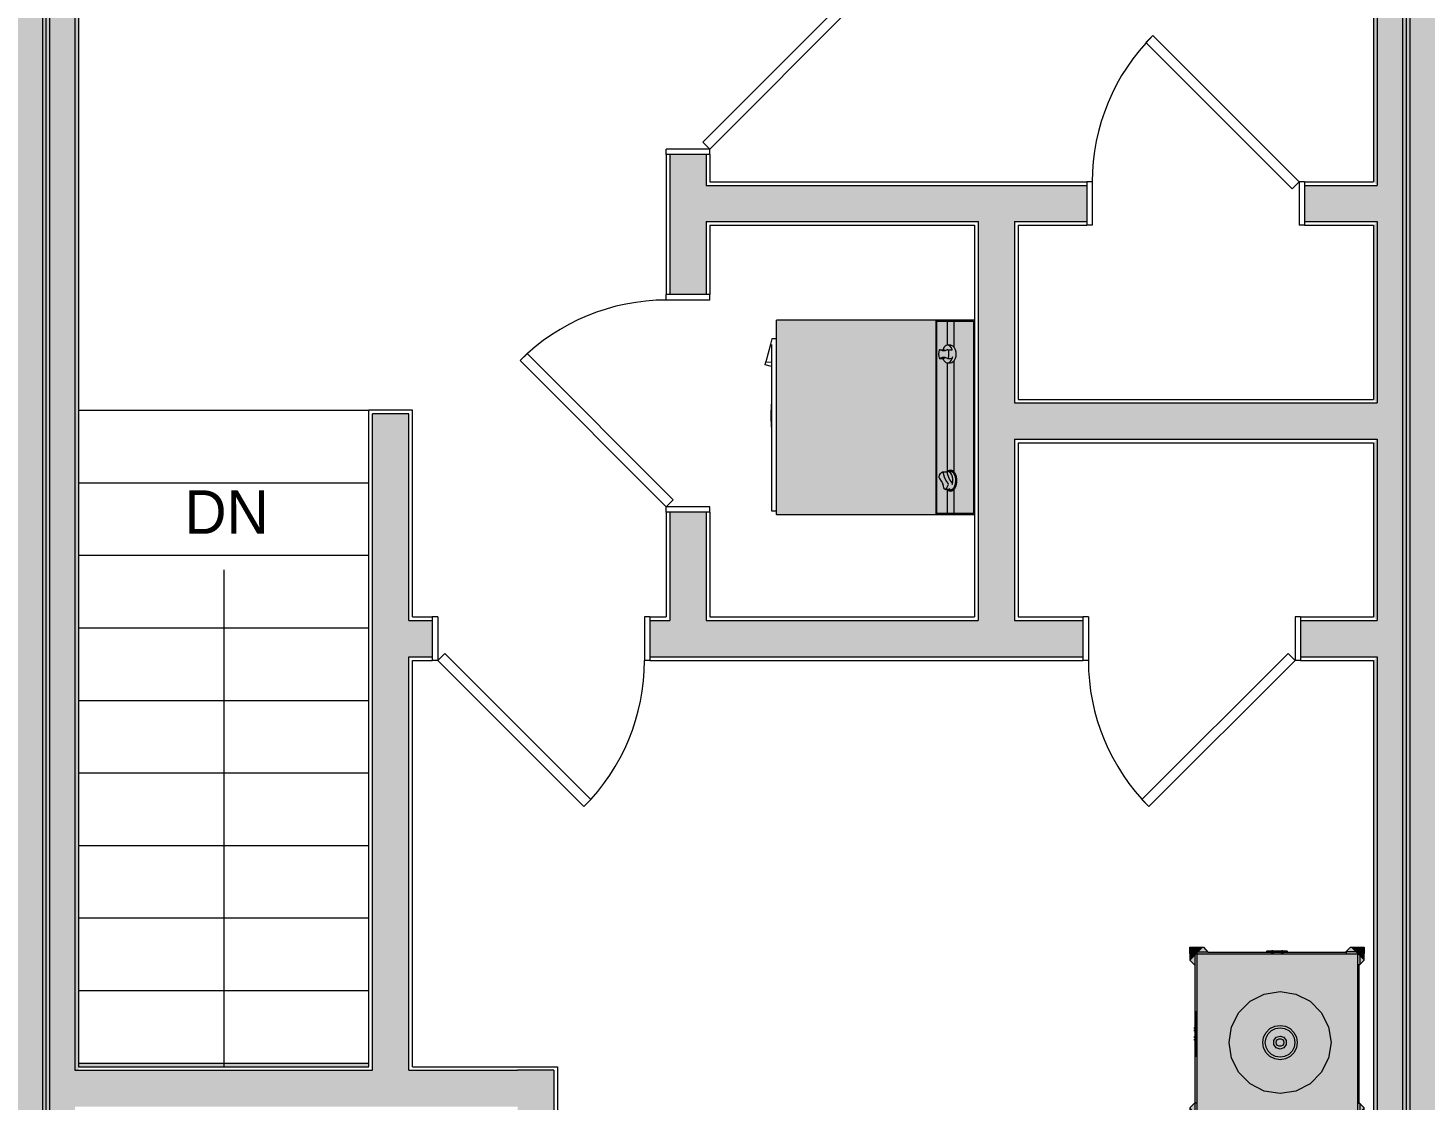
# Model space of a CAD drawing. Header units: inches. Extents: x 99 to 12024, y -5408 to 2559.
# Drawn here: x 8445.1 to 8637.7, y -5301.4 to -5153.6 of the extents above; entities that cross this region are included whole.
import ezdxf

# ---------------------------------------------------------------- set-up
doc = ezdxf.new("R2010")
doc.units = ezdxf.units.IN
doc.header["$LTSCALE"] = 96
doc.header["$MEASUREMENT"] = 0
for name, color, linetype, lineweight in [('Doors', 5, 'Continuous', 5), ('Fixtures_ Interior', 231, 'Continuous', 0), ('Stairs & Ramps', 7, 'Continuous', 13), ('Walls_  Normal', 6, 'Continuous', 13)]:
    doc.layers.add(name, color=color, linetype=linetype, lineweight=lineweight)
for name, color, linetype, lineweight, true_color in [('Electrical', 7, 'Continuous', 20, 0xff0a0a), ('Furniture_ Interior', 7, 'Continuous', 25, 0x8080c0), ('Stairs & Ramps_ Up_Down Arrows', 7, 'Continuous', 13, 0x000080)]:
    doc.layers.add(name, color=color, linetype=linetype, lineweight=lineweight, true_color=true_color)
doc.styles.get("Standard").update_dxf_attribs({"font": 'arial.ttf'})

# ---------------------------------------------------------------- blocks, each defined once
blk = doc.blocks.new('Dryer (glass door)_2')
at = {"layer": 'Fixtures_ Interior', "color": 17, "lineweight": 0, "true_color": 0x804040, "transparency": 33554687}
for p, q in [((-13.27, 26.03), (-9.68, 26.03)), ((-13.27, 25.09), (-9.96, 25.09)), ((-7.77, 26.03), (7.53, 26.03)), ((-7.49, 25.09), (7.49, 25.09)), ((7.66, 26.03), (7.77, 26.03)), ((9.69, 26.03), (9.79, 26.03)), ((9.87, 25.46), (9.96, 25.28)), ((9.92, 26.03), (13.27, 26.03)), ((9.97, 25.09), (13.27, 25.09))]:
    blk.add_line(p, q, dxfattribs=at)
for points in [[(-13.44, 1.64), (-13.44, 28.88), (13.44, 28.88), (13.44, 1.64), (13.42, 1.6), (13.38, 1.58), (-13.38, 1.58), (-13.42, 1.6)], [(-13.27, 28.72), (13.27, 28.72), (13.27, 23.66), (-13.27, 23.66)]]:
    blk.add_lwpolyline(points, close=True, dxfattribs=at)
for points in [[(-9.98, 25.17), (-9.98, 25.58), (-9.93, 25.76), (-9.81, 25.94), (-9.61, 26.08), (-9.35, 26.2), (-9.05, 26.27), (-8.73, 26.29), (-8.4, 26.27), (-8.1, 26.2), (-7.84, 26.08), (-7.64, 25.94), (-7.52, 25.76), (-7.48, 25.58), (-7.48, 25.17), (-7.52, 25.35), (-7.64, 25.53), (-7.84, 25.67), (-8.1, 25.79)], [(-9.33, 25.18), (-9.33, 25.73), (-9.26, 25.81), (-9.35, 25.79), (-9.61, 25.67), (-9.81, 25.53), (-9.93, 25.35), (-9.98, 25.17), (-9.93, 24.98), (-9.81, 24.81), (-9.61, 24.66), (-9.35, 24.55)], [(-8.12, 25.18), (-8.19, 25.26), (-8.4, 25.31), (-8.73, 25.33), (-9.05, 25.31), (-9.26, 25.26), (-9.33, 25.18), (-9.3, 25.09), (-9.16, 24.78), (-9.16, 24.46), (-9.3, 24.15), (-9.33, 24.06), (-9.26, 23.98), (-9.05, 23.93), (-8.73, 23.91), (-8.4, 23.93), (-8.19, 23.98), (-8.12, 24.06), (-8.12, 24.6), (-8.16, 24.7), (-8.24, 24.89)], [(-8.19, 25.81), (-8.1, 25.79), (-8.19, 25.81), (-8.4, 25.86)], [(-8.12, 24.06), (-8.16, 24.15), (-8.3, 24.46), (-8.3, 24.78), (-8.16, 25.09), (-8.12, 25.18), (-8.12, 25.73), (-8.19, 25.81)], [(-7.48, 25.17), (-7.52, 24.98), (-7.64, 24.81), (-7.84, 24.66), (-8.1, 24.55)], [(7.49, 25.12), (7.34, 25.27), (7.25, 25.56), (7.34, 25.84), (7.59, 26.1), (7.99, 26.29), (8.47, 26.39), (8.98, 26.39), (9.46, 26.29), (9.86, 26.1), (10.11, 25.84), (10.2, 25.56), (10.11, 25.27), (9.97, 25.12)], [(9.97, 25.26), (10, 25.29), (10.09, 25.56), (10, 25.82), (9.77, 26.06), (9.41, 26.23), (8.96, 26.32), (8.49, 26.32), (8.05, 26.23), (7.68, 26.06), (7.45, 25.82), (7.37, 25.56), (7.45, 25.29), (7.48, 25.25)], [(9.93, 25.01), (9.97, 25.1), (9.97, 25.51), (9.96, 25.69), (9.87, 25.87), (9.7, 26.03), (9.46, 26.16), (9.17, 26.25), (8.85, 26.29), (8.53, 26.28), (8.22, 26.23), (7.94, 26.13), (7.71, 26), (7.56, 25.83), (7.48, 25.65), (7.48, 25.24), (7.49, 25.06), (7.52, 25)], [(9.97, 25.1), (9.96, 25.28), (9.93, 25.33), (9.93, 24.79), (9.87, 24.71), (9.73, 24.66), (9.21, 24.53), (8.78, 24.33), (8.44, 24.07), (8.34, 24), (8.19, 23.98), (7.99, 24.04), (7.76, 24.17), (7.58, 24.33), (7.52, 24.45), (7.52, 25), (7.58, 25.08), (7.73, 25.12), (8.24, 25.26), (8.67, 25.46), (9.01, 25.72), (9.11, 25.79), (9.26, 25.81), (9.17, 25.84), (8.85, 25.88), (8.53, 25.87), (8.22, 25.82), (7.94, 25.72), (7.71, 25.59), (7.56, 25.42), (7.48, 25.24)], [(9.93, 24.79), (9.87, 24.91), (9.7, 25.07), (9.46, 25.2), (9.26, 25.26), (9.11, 25.24), (9.01, 25.17), (8.67, 24.91), (8.24, 24.71), (7.73, 24.58), (7.58, 24.53), (7.52, 24.45)], [(13.44, 23.67), (13.4, 23.6), (13.33, 23.56), (-13.33, 23.56), (-13.4, 23.6), (-13.44, 23.67)], [(-9.33, 24.06), (-9.33, 24.6), (-9.3, 24.7), (-9.21, 24.89)], [(9.44, 24.59), (9.24, 24.52), (9.16, 24.5)], [(-10.83, 1.58), (-10.83, 0.94), (-10.63, 0.88), (-9.54, 0.6)], [(-10.06, 0.88), (12.89, 0.88), (12.89, 1.58)], [(-10.06, 0.73), (-7.64, 0.1), (-7.59, 0.88)], [(-7.03, 0.88), (-7.22, 0), (-7.64, 0.11)], [(1.33, 0.88), (-0.24, 0.82), (-1.8, 0.88)]]:
    blk.add_lwpolyline(points, dxfattribs=at)
at = {"layer": 'Fixtures_ Interior', "color": 7, "lineweight": 0, "true_color": 0xffffff, "transparency": 33554687}
for points in [[(-13.44, 28.88), (13.44, 28.88), (-13.44, 28.88), (13.44, 1.64)], [(-13.44, 1.64), (-13.44, 28.88), (-13.44, 1.64), (13.44, 1.64)], [(-13.27, 23.66), (-13.27, 28.72), (-13.27, 23.66), (13.27, 28.72)], [(13.27, 28.72), (13.27, 23.66), (13.27, 28.72), (-13.27, 23.66)], [(-13.44, 1.64), (13.44, 1.64), (-13.44, 1.64), (-13.38, 1.58)], [(-13.42, 1.6), (-13.44, 1.64), (-13.42, 1.6), (-13.38, 1.58)], [(13.44, 1.64), (13.38, 1.58), (13.44, 1.64), (-13.38, 1.58)], [(13.42, 1.6), (13.38, 1.58), (13.42, 1.6), (13.44, 1.64)]]:
    blk.add_solid(points, dxfattribs=at)
blk = doc.blocks.new('-Ready to Use Furn_Tables_Oriental Box Chest')
at = {"layer": 'Furniture_ Interior', "color": 163, "lineweight": 0, "true_color": 0x8080c0, "transparency": 33554687}
for p, q in [((12.34, 25.43), (13.03, 26.06)), ((-12.45, 12.41), (-12.45, 13.75)), ((-12.39, 13.91), (-12.02, 13.91)), ((-12.02, 13.76), (-12.39, 13.76)), ((-12.33, 13.78), (-12.34, 13.79)), ((-12.34, 13.75), (-12.34, 12.41)), ((-12.32, 13.77), (-12.32, 13.77)), ((-12.3, 13.77), (-12.3, 13.77)), ((11.99, 13.91), (12.37, 13.91)), ((12.37, 13.76), (11.99, 13.76)), ((12.24, 13.76), (12.24, 12.4)), ((12.28, 13.77), (12.28, 13.77)), ((12.29, 13.78), (12.32, 13.79)), ((12.3, 13.77), (12.3, 13.77)), ((12.32, 13.79), (12.31, 13.78)), ((12.31, 12.41), (12.31, 13.75)), ((12.32, 12.52), (12.32, 13.64)), ((12.33, 13.9), (12.34, 13.9)), ((12.43, 14.49), (12.43, 13.9)), ((12.43, 13.75), (12.43, 12.41)), ((-12.45, 11.57), (-12.45, 12.26)), ((-12.02, 12.25), (-12.39, 12.25)), ((-12.35, 12.26), (-12.37, 12.26)), ((-12.34, 12.37), (-12.33, 12.38)), ((-12.34, 12.25), (-12.34, 11.57)), ((-12.31, 12.4), (-12.02, 12.4)), ((11.99, 12.4), (12.37, 12.4)), ((12.37, 12.25), (11.99, 12.25)), ((12.28, 12.39), (12.28, 12.39)), ((12.31, 12.4), (12.3, 12.4)), ((12.3, 12.39), (12.3, 12.39)), ((12.31, 12.38), (12.32, 12.37)), ((12.31, 11.57), (12.31, 12.25)), ((12.34, 12.26), (12.33, 12.26)), ((12.43, 12.26), (12.43, 11.57)), ((-12.26, 2.68), (-12.26, 0.78)), ((12.34, 0.72), (12.34, 2.68)), ((-10.35, 0.78), (-12.26, 0.78)), ((-3.06, 0.97), (-3.06, 1.07)), ((-1.19, 0.87), (-1.19, 0.97)), ((1.17, 0.97), (1.17, 0.87)), ((3.04, 1.07), (3.04, 0.97))]:
    blk.add_line(p, q, dxfattribs=at)
at = {"layer": 'Furniture_ Interior', "lineweight": 0, "transparency": 33554687}
for p, q in [((-2.92, 0.97), (-2.92, 1.07)), ((2.9, 1.07), (2.9, 0.97))]:
    blk.add_line(p, q, dxfattribs=at)
at = {"layer": 'Furniture_ Interior', "color": 163, "lineweight": 0, "true_color": 0x8080c0, "transparency": 33554687}
for points in [[(-12.26, 23.39), (-12.36, 23.39), (-13.01, 24.04), (-13.03, 26.06), (-11, 26.04), (-10.35, 25.39), (-10.35, 25.29), (10.35, 25.29), (10.35, 25.39), (11, 26.04), (13.03, 26.06), (13.01, 24.04), (12.36, 23.39), (12.25, 23.39), (12.25, 2.68), (12.36, 2.68), (13.01, 2.03), (13.03, 0), (11, 0.03), (10.35, 0.68), (10.35, 0.78), (-10.35, 0.78), (-10.35, 0.68), (-11, 0.03), (-13.03, 0), (-13.01, 2.03), (-12.26, 2.68)], [(-12.47, 13.84), (-12.46, 13.87), (-12.43, 13.9), (-12.39, 13.91), (-12.36, 13.9), (-12.33, 13.87), (-12.32, 13.84), (-12.33, 13.8), (-12.36, 13.77), (-12.39, 13.76), (-12.43, 13.77), (-12.46, 13.8)], [(-12.34, 13.79), (-12.32, 13.78)], [(12.33, 13.77), (12.31, 13.8), (12.3, 13.84), (12.31, 13.87), (12.33, 13.9), (12.37, 13.91), (12.41, 13.9), (12.44, 13.87), (12.45, 13.84), (12.44, 13.8), (12.41, 13.77), (12.37, 13.76)], [(12.34, 13.64), (12.32, 13.64), (12.31, 13.65), (12.32, 13.65), (12.34, 13.66), (12.37, 13.66), (12.4, 13.66), (12.42, 13.65), (12.43, 13.65), (12.42, 13.64), (12.4, 13.64), (12.37, 13.64)], [(-12.47, 12.32), (-12.46, 12.36), (-12.43, 12.39), (-12.39, 12.4), (-12.36, 12.39), (-12.33, 12.36), (-12.32, 12.32), (-12.33, 12.29), (-12.36, 12.26), (-12.39, 12.25), (-12.43, 12.26), (-12.46, 12.29)], [(12.32, 12.37), (12.29, 12.38)], [(12.33, 12.26), (12.31, 12.29), (12.3, 12.32), (12.31, 12.36), (12.33, 12.39), (12.37, 12.4), (12.41, 12.39), (12.44, 12.36), (12.45, 12.32), (12.44, 12.29), (12.41, 12.26), (12.37, 12.25)]]:
    blk.add_lwpolyline(points, close=True, dxfattribs=at)
for points in [[(-12.02, 23.43), (-12.37, 23.43), (-12.37, 25.43), (-10.37, 25.43), (-10.37, 25.08)], [(11.99, 25.08), (11.99, 1.07), (-12.02, 1.07), (-12.02, 25.08), (11.99, 25.08)], [(10.34, 25.08), (10.34, 25.43), (12.34, 25.43), (12.34, 23.43), (11.99, 23.43)], [(-12.31, 13.76), (-12.32, 13.76), (-12.35, 13.75), (-12.39, 13.74), (-12.44, 13.75), (-12.47, 13.76), (-12.49, 13.77), (-12.49, 13.88), (-12.47, 13.89), (-12.44, 13.9), (-12.42, 13.9)], [(-12.49, 13.77), (-12.47, 13.78), (-12.45, 13.79)], [(-12.45, 13.79), (-12.46, 13.78), (-12.47, 13.77), (-12.46, 13.76), (-12.43, 13.75), (-12.39, 13.75), (-12.36, 13.75), (-12.33, 13.76), (-12.33, 13.76)], [(-12.45, 13.9), (-12.45, 14.49), (-12.44, 14.51), (-12.42, 14.53), (-12.39, 14.53), (-12.37, 14.53), (-12.35, 14.51), (-12.35, 13.9), (-12.37, 13.9)], [(12.46, 13.77), (12.45, 13.76), (12.42, 13.75), (12.37, 13.74), (12.33, 13.75), (12.29, 13.76), (12.29, 13.76)], [(12.31, 13.76), (12.3, 13.76), (12.31, 13.76), (12.33, 13.75), (12.37, 13.75), (12.41, 13.75), (12.44, 13.76), (12.45, 13.77), (12.44, 13.78), (12.42, 13.79)], [(12.31, 13.91), (12.32, 14.51), (12.34, 14.53), (12.37, 14.53), (12.4, 14.53), (12.42, 14.51), (12.43, 14.49)], [(12.32, 13.59), (12.31, 13.08), (12.32, 12.52)], [(12.43, 13.79), (12.45, 13.78), (12.46, 13.77), (12.46, 13.88), (12.45, 13.89), (12.42, 13.9), (12.4, 13.9)], [(-12.42, 12.26), (-12.44, 12.26), (-12.47, 12.27), (-12.49, 12.28), (-12.49, 12.39), (-12.47, 12.4), (-12.44, 12.41), (-12.39, 12.42), (-12.35, 12.41), (-12.32, 12.4), (-12.3, 12.39), (-12.3, 12.39)], [(-12.47, 12.38), (-12.45, 12.37), (-12.47, 12.38), (-12.49, 12.39)], [(-12.32, 12.39), (-12.32, 12.39), (-12.33, 12.4), (-12.36, 12.41), (-12.39, 12.41), (-12.43, 12.41), (-12.46, 12.4), (-12.47, 12.39), (-12.46, 12.38), (-12.45, 12.37)], [(-12.34, 11.57), (-12.35, 11.54), (-12.37, 11.52), (-12.39, 11.52), (-12.42, 11.52), (-12.44, 11.54), (-12.45, 11.57)], [(-12.32, 12.38), (-12.34, 12.37), (-12.32, 12.38)], [(12.24, 12.25), (12.24, 2.68), (11.99, 2.68)], [(12.29, 12.4), (12.29, 12.4), (12.33, 12.41), (12.37, 12.42), (12.42, 12.41), (12.45, 12.4), (12.46, 12.39)], [(12.42, 12.37), (12.44, 12.38), (12.45, 12.39), (12.44, 12.4), (12.41, 12.41), (12.37, 12.41), (12.33, 12.41), (12.31, 12.4), (12.3, 12.4)], [(12.32, 12.41), (12.32, 12.51), (12.31, 12.51), (12.32, 12.52), (12.34, 12.52), (12.37, 12.52), (12.4, 12.52), (12.42, 12.52), (12.43, 12.51), (12.42, 12.51), (12.4, 12.5), (12.37, 12.5), (12.34, 12.5), (12.32, 12.51), (12.32, 12.41), (12.32, 12.51)], [(12.43, 11.57), (12.42, 11.54), (12.4, 11.52), (12.37, 11.52), (12.34, 11.52), (12.32, 11.54), (12.31, 11.57)], [(12.45, 12.38), (12.43, 12.37), (12.45, 12.38), (12.46, 12.39), (12.46, 12.28), (12.45, 12.27), (12.42, 12.26), (12.4, 12.26)], [(3.39, 1.07), (3.39, 0.97), (-3.41, 0.97), (-3.41, 1.07)], [(1.77, 0.97), (1.77, 0.87), (-1.79, 0.87), (-1.79, 0.97)], [(-0.76, 0.97), (-0.76, 0.77), (-0.78, 0.72), (-0.81, 0.69), (-0.86, 0.67), (-0.91, 0.67), (-0.96, 0.69), (-1, 0.72), (-1.01, 0.77), (-1.01, 0.97)], [(-0.41, 0.82), (-0.41, 0.72), (-0.42, 0.7), (-0.44, 0.68), (-0.46, 0.67), (-0.56, 0.67), (-0.59, 0.68), (-0.61, 0.7), (-0.61, 0.72), (-0.61, 0.82)], [(0.59, 0.82), (0.59, 0.72), (0.58, 0.7), (0.56, 0.68), (0.54, 0.67), (0.44, 0.67), (0.41, 0.68), (0.39, 0.7), (0.39, 0.72), (0.39, 0.82)], [(0.99, 0.97), (0.99, 0.77), (0.98, 0.72), (0.94, 0.69), (0.89, 0.67), (0.84, 0.67), (0.79, 0.69), (0.75, 0.72), (0.74, 0.77), (0.74, 0.97)], [(10.34, 1.07), (10.34, 0.72), (12.34, 0.72), (13.02, 0.05)]]:
    blk.add_lwpolyline(points, dxfattribs=at)
at = {"layer": 'Furniture_ Interior', "color": 7, "lineweight": 0, "true_color": 0xffffff, "transparency": 33554687}
for points in [[(-13.03, 26.06), (-11, 26.04), (-13.03, 26.06), (-13.01, 24.04)], [(-13.01, 24.04), (-11, 26.04), (-13.01, 24.04), (-10.35, 25.29)], [(-12.26, 23.39), (-13.01, 24.04), (-12.26, 23.39), (-10.35, 25.29)], [(-12.26, 2.68), (-12.26, 23.39), (-12.26, 2.68), (-10.35, 25.29)], [(-12.26, 2.68), (-10.35, 25.29), (-12.26, 2.68), (12.25, 2.68)], [(-11, 26.04), (-10.35, 25.39), (-11, 26.04), (-10.35, 25.29)], [(-10.35, 25.29), (10.35, 25.29), (-10.35, 25.29), (12.25, 2.68)], [(10.35, 25.29), (10.35, 25.39), (10.35, 25.29), (11, 26.04)], [(10.35, 25.29), (11, 26.04), (10.35, 25.29), (13.01, 24.04)], [(13.01, 24.04), (12.25, 23.39), (13.01, 24.04), (10.35, 25.29)], [(10.35, 25.29), (12.25, 23.39), (10.35, 25.29), (12.25, 2.68)], [(11, 26.04), (13.03, 26.06), (11, 26.04), (13.01, 24.04)], [(-12.36, 23.39), (-13.01, 24.04), (-12.36, 23.39), (-12.26, 23.39)], [(12.36, 23.39), (12.25, 23.39), (12.36, 23.39), (13.01, 24.04)], [(-12.47, 13.84), (-12.46, 13.87), (-12.47, 13.84), (-12.33, 13.8)], [(-12.47, 13.84), (-12.33, 13.8), (-12.47, 13.84), (-12.46, 13.8)], [(-12.46, 13.87), (-12.43, 13.9), (-12.46, 13.87), (-12.39, 13.91)], [(-12.46, 13.87), (-12.39, 13.91), (-12.46, 13.87), (-12.36, 13.9)], [(-12.46, 13.87), (-12.36, 13.9), (-12.46, 13.87), (-12.33, 13.8)], [(-12.33, 13.8), (-12.36, 13.77), (-12.33, 13.8), (-12.46, 13.8)], [(-12.36, 13.77), (-12.43, 13.77), (-12.36, 13.77), (-12.46, 13.8)], [(-12.39, 13.76), (-12.43, 13.77), (-12.39, 13.76), (-12.36, 13.77)], [(-12.36, 13.9), (-12.33, 13.87), (-12.36, 13.9), (-12.32, 13.84)], [(-12.36, 13.9), (-12.32, 13.84), (-12.36, 13.9), (-12.33, 13.8)], [(12.31, 13.8), (12.3, 13.84), (12.31, 13.8), (12.31, 13.87)], [(12.31, 13.8), (12.33, 13.9), (12.31, 13.8), (12.37, 13.91)], [(12.37, 13.91), (12.41, 13.9), (12.37, 13.91), (12.31, 13.8)], [(12.31, 13.87), (12.33, 13.9), (12.31, 13.87), (12.31, 13.8)], [(12.31, 13.8), (12.41, 13.9), (12.31, 13.8), (12.44, 13.8)], [(12.31, 13.8), (12.41, 13.77), (12.31, 13.8), (12.33, 13.77)], [(12.44, 13.8), (12.41, 13.77), (12.44, 13.8), (12.31, 13.8)], [(12.32, 13.64), (12.31, 13.65), (12.32, 13.64), (12.32, 13.65)], [(12.32, 13.65), (12.34, 13.66), (12.32, 13.65), (12.34, 13.64)], [(12.34, 13.64), (12.32, 13.64), (12.34, 13.64), (12.32, 13.65)], [(12.33, 13.77), (12.41, 13.77), (12.33, 13.77), (12.37, 13.76)], [(12.34, 13.64), (12.34, 13.66), (12.34, 13.64), (12.37, 13.66)], [(12.37, 13.64), (12.34, 13.64), (12.37, 13.64), (12.37, 13.66)], [(12.4, 13.66), (12.4, 13.64), (12.4, 13.66), (12.37, 13.66)], [(12.37, 13.66), (12.4, 13.64), (12.37, 13.66), (12.37, 13.64)], [(12.4, 13.66), (12.42, 13.65), (12.4, 13.66), (12.4, 13.64)], [(12.42, 13.65), (12.42, 13.64), (12.42, 13.65), (12.4, 13.64)], [(12.44, 13.87), (12.45, 13.84), (12.44, 13.87), (12.41, 13.9)], [(12.41, 13.9), (12.45, 13.84), (12.41, 13.9), (12.44, 13.8)], [(12.43, 13.65), (12.42, 13.64), (12.43, 13.65), (12.42, 13.65)], [(-12.46, 12.36), (-12.32, 12.32), (-12.46, 12.36), (-12.47, 12.32)], [(-12.47, 12.32), (-12.32, 12.32), (-12.47, 12.32), (-12.33, 12.29)], [(-12.33, 12.29), (-12.36, 12.26), (-12.33, 12.29), (-12.47, 12.32)], [(-12.47, 12.32), (-12.36, 12.26), (-12.47, 12.32), (-12.46, 12.29)], [(-12.46, 12.36), (-12.43, 12.39), (-12.46, 12.36), (-12.39, 12.4)], [(-12.39, 12.4), (-12.32, 12.32), (-12.39, 12.4), (-12.46, 12.36)], [(-12.36, 12.26), (-12.39, 12.25), (-12.36, 12.26), (-12.46, 12.29)], [(-12.46, 12.29), (-12.39, 12.25), (-12.46, 12.29), (-12.43, 12.26)], [(-12.36, 12.39), (-12.32, 12.32), (-12.36, 12.39), (-12.39, 12.4)], [(-12.33, 12.36), (-12.32, 12.32), (-12.33, 12.36), (-12.36, 12.39)], [(12.31, 12.36), (12.33, 12.39), (12.31, 12.36), (12.3, 12.32)], [(12.3, 12.32), (12.33, 12.39), (12.3, 12.32), (12.31, 12.29)], [(12.31, 12.29), (12.33, 12.39), (12.31, 12.29), (12.37, 12.4)], [(12.31, 12.29), (12.37, 12.4), (12.31, 12.29), (12.41, 12.26)], [(12.37, 12.25), (12.33, 12.26), (12.37, 12.25), (12.31, 12.29)], [(12.31, 12.29), (12.41, 12.26), (12.31, 12.29), (12.37, 12.25)], [(12.37, 12.4), (12.41, 12.39), (12.37, 12.4), (12.41, 12.26)], [(12.44, 12.36), (12.41, 12.26), (12.44, 12.36), (12.41, 12.39)], [(12.45, 12.32), (12.41, 12.26), (12.45, 12.32), (12.44, 12.36)], [(12.44, 12.29), (12.41, 12.26), (12.44, 12.29), (12.45, 12.32)], [(-11, 0.03), (-13.01, 2.03), (-11, 0.03), (-12.26, 2.68)], [(12.25, 2.68), (-10.35, 0.78), (12.25, 2.68), (-12.26, 2.68)], [(-10.35, 0.78), (-11, 0.03), (-10.35, 0.78), (-12.26, 2.68)], [(10.35, 0.78), (-10.35, 0.78), (10.35, 0.78), (12.25, 2.68)], [(12.25, 2.68), (11, 0.03), (12.25, 2.68), (10.35, 0.78)], [(12.25, 2.68), (13.01, 2.03), (12.25, 2.68), (11, 0.03)], [(12.36, 2.68), (13.01, 2.03), (12.36, 2.68), (12.25, 2.68)], [(-13.03, 0), (-13.01, 2.03), (-13.03, 0), (-11, 0.03)], [(-10.35, 0.68), (-11, 0.03), (-10.35, 0.68), (-10.35, 0.78)], [(11, 0.03), (10.35, 0.68), (11, 0.03), (10.35, 0.78)], [(13.01, 2.03), (13.03, 0), (13.01, 2.03), (11, 0.03)]]:
    blk.add_solid(points, dxfattribs=at)
blk = doc.blocks.new('Lighting (interior)_Lamps_Table Lamps_Vase Lamp')
at = {"layer": 'Electrical', "lineweight": 0, "transparency": 33554687}
for points in [[(-6.69, 4.86), (-7.03, 7.03), (-6.69, 9.2), (-5.69, 11.16), (-4.13, 12.72), (-2.17, 13.72), (0, 14.06), (2.17, 13.72), (4.13, 12.72), (5.69, 11.16), (6.69, 9.2), (7.03, 7.03), (6.69, 4.86), (5.69, 2.9), (4.13, 1.34), (2.17, 0.34), (0, 0), (-2.17, 0.34), (-4.13, 1.34), (-5.69, 2.9)], [(-1.92, 5.63), (-2.26, 6.3), (-2.38, 7.03), (-2.26, 7.77), (-1.92, 8.43), (-1.4, 8.95), (-0.73, 9.29), (0, 9.41), (0.73, 9.29), (1.4, 8.95), (1.92, 8.43), (2.26, 7.77), (2.38, 7.03), (2.26, 6.3), (1.92, 5.63), (1.4, 5.11), (0.73, 4.77), (0, 4.66), (-0.73, 4.77), (-1.4, 5.11)], [(-1.65, 5.84), (-1.93, 6.4), (-2.03, 7.03), (-1.93, 7.66), (-1.65, 8.23), (-1.2, 8.68), (-0.63, 8.97), (0, 9.07), (0.63, 8.97), (1.2, 8.68), (1.65, 8.23), (1.93, 7.66), (2.03, 7.03), (1.93, 6.4), (1.65, 5.84), (1.2, 5.39), (0.63, 5.1), (0, 5), (-0.63, 5.1), (-1.2, 5.39)], [(-0.85, 6.75), (-0.85, 7.31), (-0.53, 7.76), (0, 7.93), (0.53, 7.76), (0.85, 7.31), (0.85, 6.75), (0.53, 6.31), (0, 6.14), (-0.53, 6.31)], [(-0.48, 6.8), (-0.54, 7.03), (-0.48, 7.26), (-0.33, 7.45), (-0.12, 7.55), (0.12, 7.55), (0.33, 7.45), (0.48, 7.26), (0.54, 7.03), (0.48, 6.8), (0.33, 6.61), (0.12, 6.51), (-0.12, 6.51), (-0.33, 6.61)]]:
    blk.add_lwpolyline(points, close=True, dxfattribs=at)

msp = doc.modelspace()

# ---------------------------------------------------------------- linework, layer by layer
at = {"layer": 'Doors', "transparency": 33554687}
for p, q in [((8538.14, -5169.35), (8558.3, -5149.19)), ((8539.12, -5170.32), (8559.27, -5150.17)), ((8600.19, -5154.67), (8599.22, -5155.64)), ((8620.34, -5174.82), (8600.19, -5154.67)), ((8619.37, -5175.79), (8599.22, -5155.64)), ((8533.12, -5171.07), (8533.12, -5170.32)), ((8539.12, -5170.32), (8533.12, -5170.32)), ((8538.14, -5169.35), (8539.12, -5170.32)), ((8539.12, -5171.07), (8539.12, -5170.32)), ((8539.12, -5171.07), (8533.12, -5171.07)), ((8591.84, -5174.82), (8591.09, -5174.82)), ((8591.09, -5174.82), (8591.09, -5180.82)), ((8591.84, -5174.82), (8591.84, -5180.82)), ((8619.37, -5175.79), (8620.34, -5174.82)), ((8621.09, -5174.82), (8620.34, -5174.82)), ((8620.34, -5174.82), (8620.34, -5180.82)), ((8621.09, -5174.82), (8621.09, -5180.82)), ((8591.84, -5180.82), (8591.09, -5180.82)), ((8621.09, -5180.82), (8620.34, -5180.82)), ((8533.12, -5191.13), (8533.12, -5190.38)), ((8539.12, -5190.38), (8533.12, -5190.38)), ((8539.12, -5191.13), (8533.12, -5191.13)), ((8539.12, -5191.13), (8539.12, -5190.38)), ((8512.96, -5199.48), (8513.94, -5198.51)), ((8533.12, -5219.63), (8512.96, -5199.48)), ((8534.09, -5218.66), (8513.94, -5198.51)), ((8534.09, -5218.66), (8533.12, -5219.63)), ((8533.12, -5220.38), (8533.12, -5219.63)), ((8539.12, -5219.63), (8533.12, -5219.63)), ((8539.12, -5220.38), (8533.12, -5220.38)), ((8539.12, -5220.38), (8539.12, -5219.63)), ((8501.62, -5234.82), (8500.87, -5234.82)), ((8500.87, -5234.82), (8500.87, -5240.82)), ((8501.62, -5234.82), (8501.62, -5240.82)), ((8530.87, -5234.82), (8530.12, -5234.82)), ((8530.12, -5234.82), (8530.12, -5240.82)), ((8530.87, -5234.82), (8530.87, -5240.82)), ((8591.3, -5234.82), (8590.55, -5234.82)), ((8590.55, -5234.82), (8590.55, -5240.82)), ((8591.3, -5234.82), (8591.3, -5240.82)), ((8620.55, -5234.82), (8619.8, -5234.82)), ((8619.8, -5234.82), (8619.8, -5240.82)), ((8620.55, -5234.82), (8620.55, -5240.82)), ((8502.59, -5239.85), (8501.62, -5240.82)), ((8502.59, -5239.85), (8522.74, -5260)), ((8618.83, -5239.85), (8598.68, -5260)), ((8618.83, -5239.85), (8619.8, -5240.82)), ((8501.62, -5240.82), (8500.87, -5240.82)), ((8501.62, -5240.82), (8521.77, -5260.97)), ((8530.87, -5240.82), (8530.12, -5240.82)), ((8591.3, -5240.82), (8590.55, -5240.82)), ((8619.8, -5240.82), (8599.65, -5260.97)), ((8620.55, -5240.82), (8619.8, -5240.82)), ((8521.77, -5260.97), (8522.74, -5260)), ((8599.65, -5260.97), (8598.68, -5260))]:
    msp.add_line(p, q, dxfattribs=at)
for centre, start, end in [((8620.34, -5174.82), 135, 180), ((8533.12, -5219.63), 90, 135), ((8501.62, -5240.82), 315, 0), ((8619.8, -5240.82), 180, 225)]:
    msp.add_arc(centre, 28.5, start, end, dxfattribs=at)
at = {"layer": 'Stairs & Ramps', "transparency": 33554687}
for p, q in [((8452.12, -5206.32), (8492.12, -5206.32)), ((8452.12, -5212.32), (8452.12, -5216.32)), ((8492.12, -5216.32), (8492.12, -5212.32)), ((8452.12, -5216.32), (8452.12, -5226.32)), ((8452.12, -5216.32), (8492.12, -5216.32)), ((8492.12, -5226.32), (8492.12, -5216.32)), ((8452.12, -5226.32), (8452.12, -5236.32)), ((8452.12, -5226.32), (8492.12, -5226.32)), ((8492.12, -5236.32), (8492.12, -5226.32)), ((8452.12, -5236.32), (8452.12, -5246.32)), ((8452.12, -5236.32), (8492.12, -5236.32)), ((8492.12, -5246.32), (8492.12, -5236.32)), ((8452.12, -5246.32), (8452.12, -5256.32)), ((8452.12, -5246.32), (8492.12, -5246.32)), ((8492.12, -5256.32), (8492.12, -5246.32)), ((8452.12, -5256.32), (8452.12, -5266.32)), ((8452.12, -5256.32), (8492.12, -5256.32)), ((8492.12, -5266.32), (8492.12, -5256.32)), ((8452.12, -5266.32), (8452.12, -5276.32)), ((8452.12, -5266.32), (8492.12, -5266.32)), ((8492.12, -5276.32), (8492.12, -5266.32)), ((8452.12, -5276.32), (8452.12, -5286.32)), ((8452.12, -5276.32), (8492.12, -5276.32)), ((8492.12, -5286.32), (8492.12, -5276.32)), ((8452.12, -5286.32), (8452.12, -5296.32)), ((8452.12, -5286.32), (8492.12, -5286.32)), ((8492.12, -5296.32), (8492.12, -5286.32)), ((8452.12, -5296.32), (8452.12, -5296.82)), ((8452.12, -5296.32), (8492.12, -5296.32)), ((8492.12, -5296.82), (8492.12, -5296.32))]:
    msp.add_line(p, q, dxfattribs=at)
at = {"layer": 'Stairs & Ramps', "color": 252, "true_color": 0x949494, "transparency": 33554687}
msp.add_solid([(8452.12, -5296.32), (8492.12, -5296.32), (8452.12, -5296.82), (8492.12, -5296.82)], dxfattribs=at)
at = {"layer": 'Stairs & Ramps_ Up_Down Arrows', "transparency": 33554687}
msp.add_line((8472.12, -5228.32), (8472.12, -5296.82), dxfattribs=at)
at = {"layer": 'Walls_  Normal', "transparency": 33554687}
for p, q in [((8447.12, -5031.82), (8447.12, -5400.82)), ((8447.62, -5031.82), (8447.62, -5400.82)), ((8448.12, -5031.82), (8448.12, -5400.82)), ((8631.12, -5031.82), (8631.12, -5175.32)), ((8634.62, -5031.82), (8634.62, -5400.82)), ((8635.12, -5031.82), (8635.12, -5400.82)), ((8635.62, -5031.82), (8635.62, -5400.82)), ((8630.62, -5032.32), (8630.62, -5174.82)), ((8451.62, -5133.82), (8451.62, -5297.32)), ((8452.12, -5134.32), (8452.12, -5296.82)), ((8539.12, -5171.07), (8533.12, -5171.07)), ((8533.12, -5171.07), (8533.12, -5190.38)), ((8538.62, -5171.07), (8533.62, -5171.07)), ((8533.62, -5171.07), (8533.62, -5190.38)), ((8538.62, -5171.07), (8538.62, -5175.32)), ((8539.12, -5171.07), (8539.12, -5174.82)), ((8538.62, -5175.32), (8591.09, -5175.32)), ((8539.12, -5174.82), (8591.09, -5174.82)), ((8591.09, -5174.82), (8591.09, -5180.82)), ((8591.09, -5175.32), (8591.09, -5180.32)), ((8621.09, -5174.82), (8630.62, -5174.82)), ((8621.09, -5174.82), (8621.09, -5180.82)), ((8621.09, -5175.32), (8631.12, -5175.32)), ((8621.09, -5175.32), (8621.09, -5180.32)), ((8538.62, -5180.32), (8538.62, -5190.38)), ((8538.62, -5180.32), (8576.12, -5180.32)), ((8539.12, -5180.82), (8539.12, -5190.38)), ((8539.12, -5180.82), (8575.62, -5180.82)), ((8575.62, -5180.82), (8575.62, -5234.82)), ((8576.12, -5180.32), (8576.12, -5235.32)), ((8581.12, -5180.32), (8591.09, -5180.32)), ((8581.12, -5180.32), (8581.12, -5205.32)), ((8581.62, -5180.82), (8591.09, -5180.82)), ((8581.62, -5180.82), (8581.62, -5204.82)), ((8621.09, -5180.32), (8631.12, -5180.32)), ((8621.09, -5180.82), (8630.62, -5180.82)), ((8630.62, -5180.82), (8630.62, -5204.82)), ((8631.12, -5180.32), (8631.12, -5205.32)), ((8539.12, -5190.38), (8533.12, -5190.38)), ((8538.62, -5190.38), (8533.62, -5190.38)), ((8581.62, -5204.82), (8630.62, -5204.82)), ((8492.12, -5296.82), (8492.12, -5206.32)), ((8498.12, -5206.32), (8492.12, -5206.32)), ((8492.62, -5297.32), (8492.62, -5206.82)), ((8497.62, -5206.82), (8492.62, -5206.82)), ((8497.62, -5235.32), (8497.62, -5206.82)), ((8498.12, -5234.82), (8498.12, -5206.32)), ((8581.12, -5205.32), (8631.12, -5205.32)), ((8581.12, -5210.32), (8581.12, -5235.32)), ((8581.12, -5210.32), (8631.12, -5210.32)), ((8581.62, -5210.82), (8581.62, -5234.82)), ((8581.62, -5210.82), (8630.62, -5210.82)), ((8630.62, -5210.82), (8630.62, -5234.82)), ((8631.12, -5210.32), (8631.12, -5235.32)), ((8539.12, -5220.38), (8533.12, -5220.38)), ((8533.12, -5220.38), (8533.12, -5234.82)), ((8538.62, -5220.38), (8533.62, -5220.38)), ((8533.62, -5220.38), (8533.62, -5235.32)), ((8538.62, -5220.38), (8538.62, -5235.32)), ((8539.12, -5220.38), (8539.12, -5234.82)), ((8497.62, -5235.32), (8500.87, -5235.32)), ((8498.12, -5234.82), (8500.87, -5234.82)), ((8500.87, -5234.82), (8500.87, -5240.82)), ((8500.87, -5235.32), (8500.87, -5240.32)), ((8530.87, -5234.82), (8533.12, -5234.82)), ((8530.87, -5234.82), (8530.87, -5240.82)), ((8530.87, -5235.32), (8533.62, -5235.32)), ((8530.87, -5235.32), (8530.87, -5240.32)), ((8538.62, -5235.32), (8576.12, -5235.32)), ((8539.12, -5234.82), (8575.62, -5234.82)), ((8581.12, -5235.32), (8590.55, -5235.32)), ((8581.62, -5234.82), (8590.55, -5234.82)), ((8590.55, -5234.82), (8590.55, -5240.82)), ((8590.55, -5235.32), (8590.55, -5240.32)), ((8620.55, -5234.82), (8630.62, -5234.82)), ((8620.55, -5234.82), (8620.55, -5240.82)), ((8620.55, -5235.32), (8631.12, -5235.32)), ((8620.55, -5235.32), (8620.55, -5240.32)), ((8497.62, -5297.32), (8497.62, -5240.32)), ((8497.62, -5240.32), (8500.87, -5240.32)), ((8498.12, -5296.82), (8498.12, -5240.82)), ((8498.12, -5240.82), (8500.87, -5240.82)), ((8530.87, -5240.32), (8590.55, -5240.32)), ((8530.87, -5240.82), (8590.55, -5240.82)), ((8620.55, -5240.32), (8631.12, -5240.32)), ((8620.55, -5240.82), (8630.62, -5240.82)), ((8630.62, -5240.82), (8630.62, -5400.32)), ((8631.12, -5240.32), (8631.12, -5400.82)), ((8451.62, -5297.32), (8492.62, -5297.32)), ((8452.12, -5296.82), (8492.12, -5296.82)), ((8497.62, -5297.32), (8512.62, -5297.32)), ((8498.12, -5296.82), (8518.12, -5296.82)), ((8517.62, -5297.32), (8512.62, -5297.32)), ((8517.62, -5297.32), (8517.62, -5362.07)), ((8518.12, -5296.82), (8518.12, -5362.07))]:
    msp.add_line(p, q, dxfattribs=at)
at = {"layer": 'Walls_  Normal', "color": 252, "true_color": 0x949494, "transparency": 33554687}
for points in [[(8447.12, -5031.82), (8447.12, -5400.82), (8443.62, -5031.82), (8443.62, -5400.82)], [(8447.62, -5031.82), (8447.62, -5400.82), (8447.12, -5031.82), (8447.12, -5400.82)], [(8448.12, -5031.82), (8448.12, -5400.82), (8447.62, -5031.82), (8447.62, -5400.82)], [(8451.62, -5031.82), (8451.62, -5400.82), (8448.12, -5031.82), (8448.12, -5400.82)], [(8631.12, -5031.82), (8631.12, -5175.32), (8630.62, -5032.32), (8630.62, -5174.82)], [(8634.62, -5031.82), (8634.62, -5400.82), (8631.12, -5031.82), (8631.12, -5400.82)], [(8635.12, -5031.82), (8635.12, -5400.82), (8634.62, -5031.82), (8634.62, -5400.82)], [(8635.62, -5031.82), (8635.62, -5400.82), (8635.12, -5031.82), (8635.12, -5400.82)], [(8639.12, -5031.82), (8639.12, -5400.82), (8635.62, -5031.82), (8635.62, -5400.82)], [(8538.62, -5171.07), (8538.62, -5190.38), (8533.62, -5171.07), (8533.62, -5190.38)], [(8538.62, -5175.32), (8591.09, -5175.32), (8538.62, -5180.32), (8591.09, -5180.32)], [(8621.09, -5175.32), (8631.12, -5175.32), (8621.09, -5180.32), (8631.12, -5180.32)], [(8581.12, -5180.32), (8581.12, -5235.32), (8576.12, -5180.32), (8576.12, -5235.32)], [(8631.12, -5180.32), (8631.12, -5205.32), (8630.62, -5180.82), (8630.62, -5204.82)], [(8492.62, -5297.32), (8492.62, -5206.82), (8497.62, -5297.32), (8497.62, -5206.82)], [(8581.12, -5205.32), (8631.12, -5205.32), (8581.12, -5210.32), (8631.12, -5210.32)], [(8631.12, -5210.32), (8631.12, -5235.32), (8630.62, -5210.82), (8630.62, -5234.82)], [(8538.62, -5220.38), (8538.62, -5235.32), (8533.62, -5220.38), (8533.62, -5235.32)], [(8497.62, -5235.32), (8500.87, -5235.32), (8497.62, -5240.32), (8500.87, -5240.32)], [(8530.87, -5235.32), (8590.55, -5235.32), (8530.87, -5240.32), (8590.55, -5240.32)], [(8620.55, -5235.32), (8631.12, -5235.32), (8620.55, -5240.32), (8631.12, -5240.32)], [(8631.12, -5240.32), (8631.12, -5400.82), (8630.62, -5240.82), (8630.62, -5400.32)], [(8451.62, -5297.32), (8512.62, -5297.32), (8451.62, -5302.32), (8512.62, -5302.32)], [(8517.62, -5297.32), (8517.62, -5362.07), (8512.62, -5297.32), (8512.62, -5362.07)]]:
    msp.add_solid(points, dxfattribs=at)
at = {"layer": 'Walls_  Normal', "color": 1, "transparency": 33554687}
msp.add_solid([(8452.12, -5133.82), (8452.12, -5297.32), (8451.62, -5133.82), (8451.62, -5297.32)], dxfattribs=at)

# ---------------------------------------------------------------- block references
at = {"layer": 'Electrical', "transparency": 33554687, "rotation": 179.9999999999999}
msp.add_blockref('Lighting (interior)_Lamps_Table Lamps_Vase Lamp', (8617.72, -5286.46), dxfattribs=at)
at = {"layer": 'Fixtures_ Interior', "transparency": 33554687, "rotation": 270}
msp.add_blockref('Dryer (glass door)_2', (8546.74, -5207.3), dxfattribs=at)
at = {"layer": 'Furniture_ Interior', "transparency": 33554687, "xscale": 0.9208633303642273, "yscale": 0.9212383031845092, "rotation": 269.9999999999999}
msp.add_blockref('-Ready to Use Furn_Tables_Oriental Box Chest', (8605.3, -5292.32), dxfattribs=at)

# ---------------------------------------------------------------- texts
at = {"layer": 'Stairs & Ramps_ Up_Down Arrows', "transparency": 33554687, "insert": (8466.72, -5223.35), "char_height": 6, "width": 16.26, "attachment_point": 7}
msp.add_mtext('\\fChief Blueprint|b0|i0|c0|p0;DN', dxfattribs=at)

doc.saveas('drawing.dxf')
